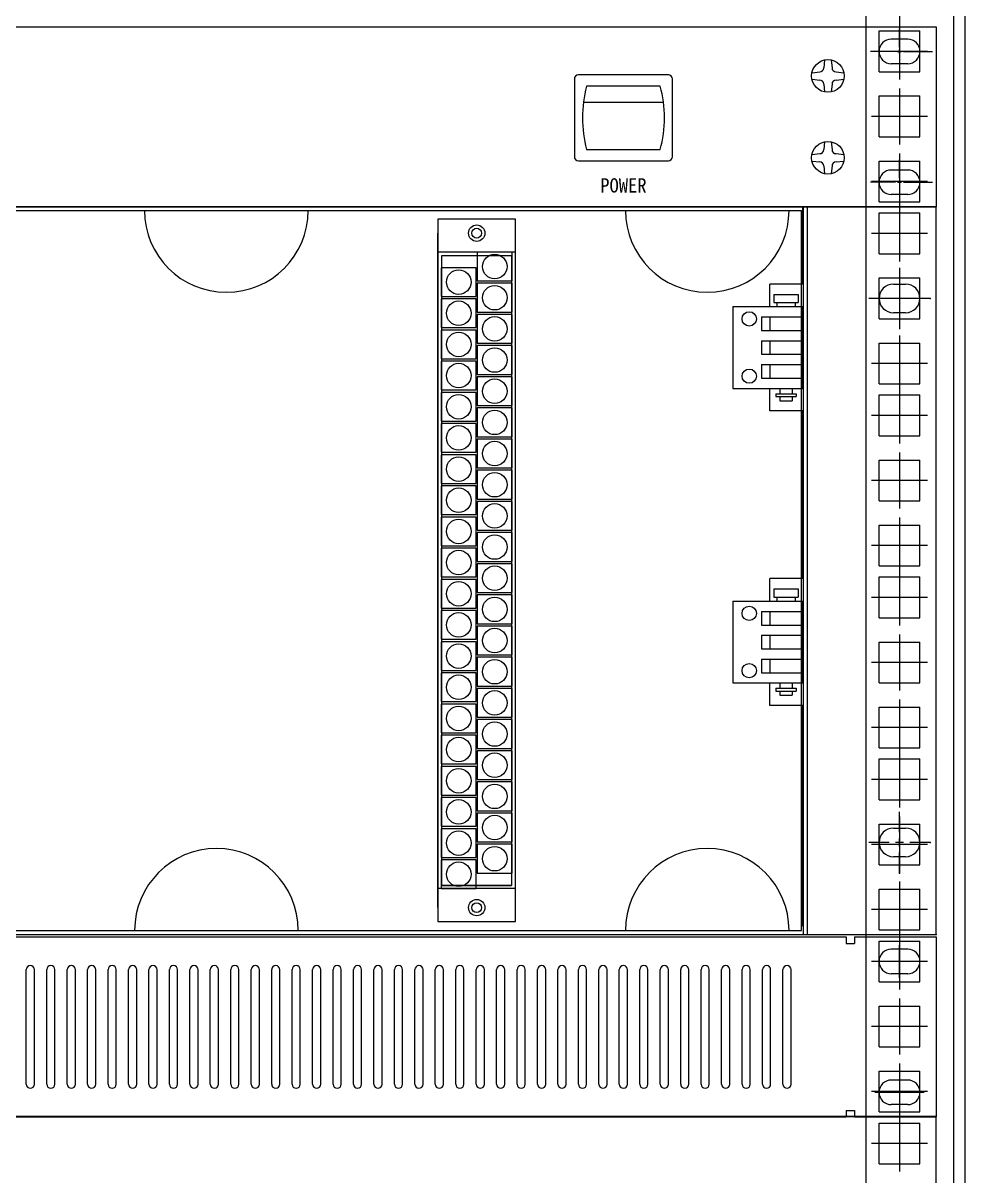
# Model space of a CAD drawing. Header units: millimetres. Extents: x 0 to 841, y 0 to 594.
# Drawn here: x 686.96 to 698.48, y 131.72 to 145.81 of the extents above; entities that cross this region are included whole.
import ezdxf
from ezdxf.enums import TextEntityAlignment as Align

# ---------------------------------------------------------------- set-up
doc = ezdxf.new("R2010")
doc.units = ezdxf.units.MM
doc.header["$LTSCALE"] = 10
doc.linetypes.add('H1', pattern=[4, 3, -1])
doc.layers.add('LINE05', color=2, linetype='Continuous')
doc.layers.add('LINE06', color=9, linetype='Continuous')
doc.styles.get("Standard").update_dxf_attribs({"font": 'GulimChe.ttf'})

msp = doc.modelspace()

# ---------------------------------------------------------------- linework, layer by layer
at = {"layer": 'LINE05'}
msp.add_line((698.478, 223.661), (698.478, 123.536), dxfattribs=at)
at = {"layer": 'LINE06'}
for p, q in [((697.271, 130.211), (697.271, 223.661)), ((698.341, 130.211), (698.341, 223.661)), ((697.678, 146.446), (697.678, 145.761)), ((673.978, 145.768), (698.128, 145.768)), ((697.678, 145.811), (697.678, 145.126)), ((697.678, 145.519), (697.678, 145.744)), ((698.128, 145.768), (698.128, 143.568)), ((697.428, 145.218), (697.428, 145.718)), ((697.428, 145.718), (697.928, 145.718)), ((697.778, 145.618), (697.578, 145.618)), ((697.928, 145.218), (697.928, 145.718)), ((697.628, 145.468), (697.323, 145.468)), ((698.02, 145.468), (697.336, 145.468)), ((697.653, 145.468), (697.703, 145.468)), ((697.678, 145.443), (697.678, 145.493)), ((697.728, 145.468), (698.08, 145.468)), ((696.763, 145.362), (696.753, 145.268)), ((696.843, 145.362), (696.853, 145.268)), ((697.778, 145.318), (697.578, 145.318)), ((697.678, 145.418), (697.678, 145.193)), ((694.853, 145.181), (693.753, 145.181)), ((696.609, 145.208), (696.703, 145.218)), ((696.903, 145.218), (696.997, 145.208)), ((697.428, 145.218), (697.928, 145.218)), ((693.703, 145.131), (693.703, 144.181)), ((694.753, 145.043), (693.853, 145.043)), ((694.903, 144.181), (694.903, 145.131)), ((696.609, 145.128), (696.703, 145.118)), ((696.753, 145.068), (696.763, 144.975)), ((696.853, 145.068), (696.843, 144.975)), ((696.903, 145.118), (696.997, 145.128)), ((697.428, 144.423), (697.428, 144.923)), ((697.428, 144.923), (697.928, 144.923)), ((697.678, 145.016), (697.678, 144.331)), ((697.928, 144.423), (697.928, 144.923)), ((694.792, 144.843), (693.815, 144.843)), ((698.02, 144.673), (697.336, 144.673)), ((696.763, 144.362), (696.753, 144.268)), ((696.843, 144.362), (696.853, 144.268)), ((697.428, 144.423), (697.928, 144.423)), ((693.853, 144.268), (694.753, 144.268)), ((696.609, 144.208), (696.703, 144.218)), ((696.903, 144.218), (696.997, 144.208)), ((697.678, 144.221), (697.678, 143.536)), ((693.753, 144.131), (694.853, 144.131)), ((696.609, 144.128), (696.703, 144.118)), ((696.753, 144.068), (696.763, 143.975)), ((696.853, 144.068), (696.843, 143.975)), ((696.903, 144.118), (696.997, 144.128)), ((697.428, 143.628), (697.428, 144.128)), ((697.428, 144.128), (697.928, 144.128)), ((697.678, 143.918), (697.678, 144.143)), ((697.928, 143.628), (697.928, 144.128)), ((697.778, 144.018), (697.578, 144.018)), ((697.628, 143.868), (697.323, 143.868)), ((698.02, 143.878), (697.336, 143.878)), ((697.653, 143.868), (697.703, 143.868)), ((697.678, 143.893), (697.678, 143.843)), ((697.678, 143.818), (697.678, 143.593)), ((697.728, 143.868), (698.08, 143.868)), ((697.428, 143.628), (697.928, 143.628)), ((697.778, 143.718), (697.578, 143.718)), ((673.978, 143.573), (698.128, 143.573)), ((673.978, 143.568), (698.128, 143.568)), ((675.628, 143.523), (696.478, 143.523)), ((696.478, 134.723), (696.478, 143.523)), ((696.491, 143.573), (696.491, 142.623)), ((697.428, 142.993), (697.428, 143.493)), ((697.428, 143.493), (697.928, 143.493)), ((697.678, 143.586), (697.678, 142.901)), ((697.928, 142.993), (697.928, 143.493)), ((692.035, 135.001), (692.035, 143.246)), ((692.985, 135.001), (692.985, 143.246)), ((698.02, 143.243), (697.336, 143.243)), ((692.985, 143.014), (692.035, 143.014)), ((692.085, 142.973), (692.935, 142.973)), ((697.428, 142.993), (697.928, 142.993)), ((697.678, 142.823), (697.678, 142.573)), ((697.678, 142.791), (697.678, 142.106)), ((692.516, 142.663), (692.504, 142.663)), ((697.428, 142.198), (697.428, 142.698)), ((697.428, 142.698), (697.928, 142.698)), ((697.928, 142.198), (697.928, 142.698)), ((696.491, 142.623), (696.091, 142.623)), ((696.141, 142.498), (696.141, 142.398)), ((696.141, 142.498), (696.441, 142.498)), ((696.441, 142.498), (696.441, 142.398)), ((697.678, 142.498), (697.678, 142.398)), ((695.641, 142.348), (696.491, 142.348)), ((695.641, 142.348), (695.641, 141.348)), ((696.141, 142.398), (696.441, 142.398)), ((696.178, 142.398), (696.178, 142.348)), ((696.403, 142.398), (696.403, 142.348)), ((696.491, 142.348), (696.491, 141.348)), ((697.428, 142.448), (697.303, 142.448)), ((698.02, 142.448), (697.336, 142.448)), ((697.553, 142.448), (697.428, 142.448)), ((697.728, 142.448), (697.628, 142.448)), ((698.053, 142.448), (697.803, 142.448)), ((695.991, 142.223), (695.991, 142.056)), ((695.991, 142.223), (696.491, 142.223)), ((696.091, 142.223), (696.091, 142.056)), ((697.678, 142.323), (697.678, 142.073)), ((697.428, 142.198), (697.928, 142.198)), ((695.991, 142.056), (696.491, 142.056)), ((695.991, 141.931), (695.991, 141.765)), ((695.991, 141.931), (696.491, 141.931)), ((696.091, 141.931), (696.091, 141.765)), ((697.678, 141.996), (697.678, 141.311)), ((697.428, 141.403), (697.428, 141.903)), ((697.428, 141.903), (697.928, 141.903)), ((697.928, 141.403), (697.928, 141.903)), ((695.991, 141.765), (696.491, 141.765)), ((698.02, 141.653), (697.336, 141.653)), ((695.991, 141.64), (696.491, 141.64)), ((695.991, 141.64), (695.991, 141.473)), ((696.091, 141.64), (696.091, 141.473)), ((695.991, 141.473), (696.491, 141.473)), ((697.428, 141.403), (697.928, 141.403)), ((697.678, 141.361), (697.678, 140.676)), ((695.641, 141.348), (696.491, 141.348)), ((696.166, 141.283), (696.166, 141.248)), ((696.166, 141.283), (696.416, 141.283)), ((696.166, 141.248), (696.416, 141.248)), ((696.216, 141.348), (696.216, 141.283)), ((696.216, 141.248), (696.216, 141.198)), ((696.366, 141.348), (696.366, 141.283)), ((696.366, 141.248), (696.366, 141.198)), ((696.416, 141.283), (696.416, 141.248)), ((697.428, 140.768), (697.428, 141.268)), ((697.428, 141.268), (697.928, 141.268)), ((697.928, 140.768), (697.928, 141.268)), ((696.216, 141.198), (696.366, 141.198)), ((696.491, 141.073), (696.091, 141.073)), ((696.491, 141.073), (696.491, 139.023)), ((698.02, 141.018), (697.336, 141.018)), ((697.428, 140.768), (697.928, 140.768)), ((697.678, 140.566), (697.678, 139.881)), ((697.428, 139.973), (697.428, 140.473)), ((697.428, 140.473), (697.928, 140.473)), ((697.928, 139.973), (697.928, 140.473)), ((698.02, 140.223), (697.336, 140.223)), ((697.428, 139.973), (697.928, 139.973)), ((697.428, 139.178), (697.428, 139.678)), ((697.428, 139.678), (697.928, 139.678)), ((697.678, 139.771), (697.678, 139.086)), ((697.928, 139.178), (697.928, 139.678)), ((698.02, 139.428), (697.336, 139.428)), ((697.428, 139.178), (697.928, 139.178)), ((697.678, 139.136), (697.678, 138.451)), ((696.491, 139.023), (696.091, 139.023)), ((697.428, 138.543), (697.428, 139.043)), ((697.428, 139.043), (697.928, 139.043)), ((697.928, 138.543), (697.928, 139.043)), ((696.141, 138.898), (696.141, 138.798)), ((696.141, 138.898), (696.441, 138.898)), ((696.441, 138.898), (696.441, 138.798)), ((695.641, 138.748), (696.491, 138.748)), ((695.641, 138.748), (695.641, 137.748)), ((696.141, 138.798), (696.441, 138.798)), ((696.178, 138.798), (696.178, 138.748)), ((696.403, 138.798), (696.403, 138.748)), ((696.491, 138.748), (696.491, 137.748)), ((698.02, 138.793), (697.336, 138.793)), ((695.991, 138.623), (695.991, 138.456)), ((695.991, 138.623), (696.491, 138.623)), ((696.091, 138.623), (696.091, 138.456)), ((697.428, 138.543), (697.928, 138.543)), ((695.991, 138.456), (696.491, 138.456)), ((695.991, 138.331), (695.991, 138.165)), ((695.991, 138.331), (696.491, 138.331)), ((696.091, 138.331), (696.091, 138.165)), ((697.678, 138.341), (697.678, 137.656)), ((695.991, 138.165), (696.491, 138.165)), ((697.428, 137.748), (697.428, 138.248)), ((697.428, 138.248), (697.928, 138.248)), ((697.928, 137.748), (697.928, 138.248)), ((695.991, 138.04), (695.991, 137.873)), ((695.991, 138.04), (696.491, 138.04)), ((696.091, 138.04), (696.091, 137.873)), ((698.02, 137.998), (697.336, 137.998)), ((695.991, 137.873), (696.491, 137.873)), ((695.641, 137.748), (696.491, 137.748)), ((696.216, 137.748), (696.216, 137.683)), ((696.366, 137.748), (696.366, 137.683)), ((697.428, 137.748), (697.928, 137.748)), ((696.166, 137.683), (696.166, 137.648)), ((696.166, 137.683), (696.416, 137.683)), ((696.166, 137.648), (696.416, 137.648)), ((696.216, 137.648), (696.216, 137.598)), ((696.216, 137.598), (696.366, 137.598)), ((696.366, 137.648), (696.366, 137.598)), ((696.416, 137.683), (696.416, 137.648)), ((696.491, 137.473), (696.091, 137.473)), ((696.491, 137.473), (696.491, 134.773)), ((697.428, 136.953), (697.428, 137.453)), ((697.428, 137.453), (697.928, 137.453)), ((697.678, 137.546), (697.678, 136.861)), ((697.928, 136.953), (697.928, 137.453)), ((698.02, 137.203), (697.336, 137.203)), ((697.428, 136.953), (697.928, 136.953)), ((697.678, 136.911), (697.678, 136.226)), ((697.428, 136.318), (697.428, 136.818)), ((697.428, 136.818), (697.928, 136.818)), ((697.928, 136.318), (697.928, 136.818)), ((698.02, 136.568), (697.336, 136.568)), ((697.428, 136.318), (697.928, 136.318)), ((697.678, 135.923), (697.678, 136.173)), ((697.428, 135.523), (697.428, 136.023)), ((697.428, 136.023), (697.928, 136.023)), ((697.678, 136.116), (697.678, 135.431)), ((697.928, 135.523), (697.928, 136.023)), ((697.428, 135.798), (697.303, 135.798)), ((698.02, 135.773), (697.336, 135.773)), ((697.553, 135.798), (697.428, 135.798)), ((697.728, 135.798), (697.628, 135.798)), ((697.678, 135.748), (697.678, 135.848)), ((698.053, 135.798), (697.803, 135.798)), ((697.678, 135.423), (697.678, 135.673)), ((697.428, 135.523), (697.928, 135.523)), ((697.678, 135.321), (697.678, 134.636)), ((692.985, 135.233), (692.035, 135.233)), ((692.085, 135.273), (692.935, 135.273)), ((697.428, 134.728), (697.428, 135.228)), ((697.428, 135.228), (697.928, 135.228)), ((697.928, 134.728), (697.928, 135.228)), ((698.02, 134.978), (697.336, 134.978)), ((673.978, 134.673), (698.128, 134.673)), ((675.078, 134.643), (697.028, 134.643)), ((675.628, 134.723), (696.478, 134.723)), ((697.028, 134.643), (697.028, 134.563)), ((697.128, 134.643), (697.128, 134.563)), ((697.128, 134.643), (698.128, 134.643)), ((697.428, 134.728), (697.928, 134.728)), ((697.428, 134.093), (697.428, 134.593)), ((697.428, 134.593), (697.928, 134.593)), ((697.678, 134.686), (697.678, 134.001)), ((697.928, 134.093), (697.928, 134.593)), ((698.128, 134.643), (698.128, 132.443)), ((697.028, 134.563), (697.128, 134.563)), ((697.778, 134.493), (697.578, 134.493)), ((697.678, 134.143), (697.678, 134.543)), ((698.02, 134.343), (697.336, 134.343)), ((697.978, 134.343), (697.378, 134.343)), ((687.003, 132.843), (687.003, 134.243)), ((687.103, 132.843), (687.103, 134.243)), ((687.253, 132.843), (687.253, 134.243)), ((687.353, 132.843), (687.353, 134.243)), ((687.503, 132.843), (687.503, 134.243)), ((687.603, 132.843), (687.603, 134.243)), ((687.753, 132.843), (687.753, 134.243)), ((687.853, 132.843), (687.853, 134.243)), ((688.003, 132.843), (688.003, 134.243)), ((688.103, 132.843), (688.103, 134.243)), ((688.253, 132.843), (688.253, 134.243)), ((688.353, 132.843), (688.353, 134.243)), ((688.503, 132.843), (688.503, 134.243)), ((688.603, 132.843), (688.603, 134.243)), ((688.753, 132.843), (688.753, 134.243)), ((688.853, 132.843), (688.853, 134.243)), ((689.003, 132.843), (689.003, 134.243)), ((689.103, 132.843), (689.103, 134.243)), ((689.253, 132.843), (689.253, 134.243)), ((689.353, 132.843), (689.353, 134.243)), ((689.503, 132.843), (689.503, 134.243)), ((689.603, 132.843), (689.603, 134.243)), ((689.753, 132.843), (689.753, 134.243)), ((689.853, 132.843), (689.853, 134.243)), ((690.003, 132.843), (690.003, 134.243)), ((690.103, 132.843), (690.103, 134.243)), ((690.253, 132.843), (690.253, 134.243)), ((690.353, 132.843), (690.353, 134.243)), ((690.503, 132.843), (690.503, 134.243)), ((690.603, 132.843), (690.603, 134.243)), ((690.753, 132.843), (690.753, 134.243)), ((690.853, 132.843), (690.853, 134.243)), ((691.003, 132.843), (691.003, 134.243)), ((691.103, 132.843), (691.103, 134.243)), ((691.253, 132.843), (691.253, 134.243)), ((691.353, 132.843), (691.353, 134.243)), ((691.503, 132.843), (691.503, 134.243)), ((691.603, 132.843), (691.603, 134.243)), ((691.753, 132.843), (691.753, 134.243)), ((691.853, 132.843), (691.853, 134.243)), ((692.003, 132.843), (692.003, 134.243)), ((692.103, 132.843), (692.103, 134.243)), ((692.253, 132.843), (692.253, 134.243)), ((692.353, 132.843), (692.353, 134.243)), ((692.503, 132.843), (692.503, 134.243)), ((692.603, 132.843), (692.603, 134.243)), ((692.753, 132.843), (692.753, 134.243)), ((692.853, 132.843), (692.853, 134.243)), ((693.003, 132.843), (693.003, 134.243)), ((693.103, 132.843), (693.103, 134.243)), ((693.253, 132.843), (693.253, 134.243)), ((693.353, 132.843), (693.353, 134.243)), ((693.503, 132.843), (693.503, 134.243)), ((693.603, 132.843), (693.603, 134.243)), ((693.753, 132.843), (693.753, 134.243)), ((693.853, 132.843), (693.853, 134.243)), ((694.003, 132.843), (694.003, 134.243)), ((694.103, 132.843), (694.103, 134.243)), ((694.253, 132.843), (694.253, 134.243)), ((694.353, 132.843), (694.353, 134.243)), ((694.503, 132.843), (694.503, 134.243)), ((694.603, 132.843), (694.603, 134.243)), ((694.753, 132.843), (694.753, 134.243)), ((694.853, 132.843), (694.853, 134.243)), ((695.003, 132.843), (695.003, 134.243)), ((695.103, 132.843), (695.103, 134.243)), ((695.253, 132.843), (695.253, 134.243)), ((695.353, 132.843), (695.353, 134.243)), ((695.503, 132.843), (695.503, 134.243)), ((695.603, 132.843), (695.603, 134.243)), ((695.753, 132.843), (695.753, 134.243)), ((695.853, 132.843), (695.853, 134.243)), ((696.003, 132.843), (696.003, 134.243)), ((696.103, 132.843), (696.103, 134.243)), ((696.253, 132.843), (696.253, 134.243)), ((696.353, 132.843), (696.353, 134.243)), ((697.778, 134.193), (697.578, 134.193)), ((697.428, 134.093), (697.928, 134.093)), ((697.678, 133.891), (697.678, 133.206)), ((697.428, 133.298), (697.428, 133.798)), ((697.428, 133.798), (697.928, 133.798)), ((697.928, 133.298), (697.928, 133.798)), ((698.02, 133.548), (697.336, 133.548)), ((697.428, 133.298), (697.928, 133.298)), ((697.678, 133.096), (697.678, 132.411)), ((697.428, 132.503), (697.428, 133.003)), ((697.428, 133.003), (697.928, 133.003)), ((697.678, 132.943), (697.678, 132.543)), ((697.928, 132.503), (697.928, 133.003)), ((697.778, 132.893), (697.578, 132.893)), ((698.02, 132.753), (697.336, 132.753)), ((697.978, 132.743), (697.378, 132.743)), ((697.028, 132.523), (697.028, 132.443)), ((697.028, 132.523), (697.128, 132.523)), ((697.128, 132.523), (697.128, 132.443)), ((697.428, 132.503), (697.928, 132.503)), ((697.778, 132.593), (697.578, 132.593)), ((698.128, 132.449), (673.978, 132.449)), ((673.978, 132.449), (698.128, 132.449)), ((675.078, 132.443), (697.028, 132.443)), ((697.128, 132.443), (698.128, 132.443)), ((697.428, 131.868), (697.428, 132.368)), ((697.428, 132.368), (697.928, 132.368)), ((697.678, 132.461), (697.678, 131.776)), ((697.928, 131.868), (697.928, 132.368)), ((698.128, 123.549), (698.128, 132.449)), ((698.02, 132.118), (697.336, 132.118)), ((697.428, 131.868), (697.928, 131.868))]:
    msp.add_line(p, q, dxfattribs=at)
at = {"layer": 'LINE06', "linetype": 'Continuous'}
for p, q in [((696.503, 134.674), (696.503, 143.573)), ((698.128, 134.673), (698.128, 143.573)), ((696.091, 142.348), (696.091, 142.623)), ((696.491, 142.623), (696.091, 142.623)), ((697.603, 142.623), (697.753, 142.623)), ((697.753, 142.273), (697.603, 142.273)), ((696.091, 141.073), (696.091, 141.348)), ((696.491, 141.073), (696.091, 141.073)), ((696.091, 138.748), (696.091, 139.023)), ((696.091, 137.473), (696.091, 137.748)), ((697.603, 135.973), (697.753, 135.973)), ((697.753, 135.623), (697.603, 135.623))]:
    msp.add_line(p, q, dxfattribs=at)
at = {"layer": 'LINE06', "linetype": 'H1'}
msp.add_line((696.553, 134.674), (696.553, 143.573), dxfattribs=at)
at = {"layer": 'LINE06'}
for points in [[(692.035, 134.831), (692.985, 134.831), (692.985, 143.416), (692.035, 143.416)], [(692.085, 142.973), (692.935, 142.973), (692.935, 135.273), (692.085, 135.273)], [(692.944, 142.663), (692.944, 143.014), (692.516, 143.014), (692.516, 142.663)], [(692.504, 142.472), (692.504, 142.823), (692.076, 142.823), (692.076, 142.472)], [(692.944, 142.282), (692.944, 142.633), (692.516, 142.633), (692.516, 142.282)], [(692.504, 142.091), (692.504, 142.442), (692.076, 142.442), (692.076, 142.091)], [(692.944, 141.901), (692.944, 142.252), (692.516, 142.252), (692.516, 141.901)], [(692.504, 141.71), (692.504, 142.061), (692.076, 142.061), (692.076, 141.71)], [(692.944, 141.52), (692.944, 141.871), (692.516, 141.871), (692.516, 141.52)], [(692.504, 141.329), (692.504, 141.68), (692.076, 141.68), (692.076, 141.329)], [(692.944, 141.139), (692.944, 141.49), (692.516, 141.49), (692.516, 141.139)], [(692.504, 140.948), (692.504, 141.299), (692.076, 141.299), (692.076, 140.948)], [(692.944, 140.758), (692.944, 141.109), (692.516, 141.109), (692.516, 140.758)], [(692.504, 140.567), (692.504, 140.918), (692.076, 140.918), (692.076, 140.567)], [(692.944, 140.377), (692.944, 140.728), (692.516, 140.728), (692.516, 140.377)], [(692.504, 140.186), (692.504, 140.537), (692.076, 140.537), (692.076, 140.186)], [(692.944, 139.996), (692.944, 140.347), (692.516, 140.347), (692.516, 139.996)], [(692.504, 139.805), (692.504, 140.156), (692.076, 140.156), (692.076, 139.805)], [(692.944, 139.615), (692.944, 139.966), (692.516, 139.966), (692.516, 139.615)], [(692.504, 139.424), (692.504, 139.775), (692.076, 139.775), (692.076, 139.424)], [(692.944, 139.234), (692.944, 139.585), (692.516, 139.585), (692.516, 139.234)], [(692.504, 139.043), (692.504, 139.394), (692.076, 139.394), (692.076, 139.043)], [(692.944, 138.853), (692.944, 139.204), (692.516, 139.204), (692.516, 138.853)], [(692.504, 138.662), (692.504, 139.013), (692.076, 139.013), (692.076, 138.662)], [(692.944, 138.472), (692.944, 138.823), (692.516, 138.823), (692.516, 138.472)], [(692.504, 138.281), (692.504, 138.632), (692.076, 138.632), (692.076, 138.281)], [(692.944, 138.091), (692.944, 138.442), (692.516, 138.442), (692.516, 138.091)], [(692.504, 137.9), (692.504, 138.251), (692.076, 138.251), (692.076, 137.9)], [(692.944, 137.71), (692.944, 138.061), (692.516, 138.061), (692.516, 137.71)], [(692.504, 137.519), (692.504, 137.87), (692.076, 137.87), (692.076, 137.519)], [(692.944, 137.329), (692.944, 137.68), (692.516, 137.68), (692.516, 137.329)], [(692.504, 137.138), (692.504, 137.489), (692.076, 137.489), (692.076, 137.138)], [(692.944, 136.948), (692.944, 137.299), (692.516, 137.299), (692.516, 136.948)], [(692.504, 136.757), (692.504, 137.108), (692.076, 137.108), (692.076, 136.757)], [(692.944, 136.567), (692.944, 136.918), (692.516, 136.918), (692.516, 136.567)], [(692.504, 136.376), (692.504, 136.727), (692.076, 136.727), (692.076, 136.376)], [(692.944, 136.186), (692.944, 136.537), (692.516, 136.537), (692.516, 136.186)], [(692.504, 135.995), (692.504, 136.346), (692.076, 136.346), (692.076, 135.995)], [(692.944, 135.805), (692.944, 136.156), (692.516, 136.156), (692.516, 135.805)], [(692.504, 135.614), (692.504, 135.965), (692.076, 135.965), (692.076, 135.614)], [(692.944, 135.424), (692.944, 135.775), (692.516, 135.775), (692.516, 135.424)], [(692.504, 135.233), (692.504, 135.584), (692.076, 135.584), (692.076, 135.233)]]:
    msp.add_lwpolyline(points, close=True, dxfattribs=at)
for centre, radius in [((696.803, 145.168), 0.2), ((696.803, 144.168), 0.2), ((692.51, 143.246), 0.1), ((692.51, 143.246), 0.06), ((692.73, 142.838), 0.15), ((692.29, 142.648), 0.15), ((692.73, 142.457), 0.15), ((692.29, 142.267), 0.15), ((692.73, 142.076), 0.15), ((695.841, 142.198), 0.0875), ((692.29, 141.886), 0.15), ((692.73, 141.695), 0.15), ((692.29, 141.505), 0.15), ((695.841, 141.498), 0.0875), ((692.73, 141.314), 0.15), ((692.29, 141.124), 0.15), ((692.73, 140.933), 0.15), ((692.29, 140.743), 0.15), ((692.73, 140.552), 0.15), ((692.29, 140.362), 0.15), ((692.73, 140.171), 0.15), ((692.29, 139.981), 0.15), ((692.73, 139.79), 0.15), ((692.29, 139.6), 0.15), ((692.73, 139.409), 0.15), ((692.29, 139.219), 0.15), ((692.73, 139.028), 0.15), ((692.29, 138.838), 0.15), ((692.73, 138.647), 0.15), ((695.841, 138.598), 0.0875), ((692.29, 138.457), 0.15), ((692.73, 138.266), 0.15), ((692.29, 138.076), 0.15), ((692.73, 137.885), 0.15), ((695.841, 137.898), 0.0875), ((692.29, 137.695), 0.15), ((692.73, 137.504), 0.15), ((692.29, 137.314), 0.15), ((692.73, 137.123), 0.15), ((692.29, 136.933), 0.15), ((692.73, 136.742), 0.15), ((692.29, 136.552), 0.15), ((692.73, 136.361), 0.15), ((692.29, 136.171), 0.15), ((692.73, 135.98), 0.15), ((692.29, 135.79), 0.15), ((692.73, 135.599), 0.15), ((692.29, 135.409), 0.15), ((692.51, 135.001), 0.1), ((692.51, 135.001), 0.06)]:
    msp.add_circle(centre, radius, dxfattribs=at)
for centre, radius, start, end in [((697.578, 145.468), 0.15, 90, 270), ((697.778, 145.468), 0.15, 270, 90), ((693.753, 145.131), 0.05, 90, 180), ((694.853, 145.131), 0.05, 0, 90), ((696.703, 145.268), 0.05, 270, 0), ((696.903, 145.268), 0.05, 180, 270), ((695.33, 144.656), 1.527, 165.2952, 194.7048), ((693.277, 144.656), 1.527, 345.2952, 14.7048), ((696.703, 145.068), 0.05, 0, 90), ((696.903, 145.068), 0.05, 90, 180), ((693.753, 144.181), 0.05, 180, 270), ((694.853, 144.181), 0.05, 270, 0), ((696.703, 144.268), 0.05, 270, 0), ((696.903, 144.268), 0.05, 180, 270), ((696.703, 144.068), 0.05, 0, 90), ((696.903, 144.068), 0.05, 90, 180), ((697.578, 143.868), 0.15, 90, 270), ((697.778, 143.868), 0.15, 270, 90), ((689.449, 143.523), 1, 180, 0), ((695.328, 143.523), 1, 180, 0), ((689.328, 134.723), 1, 0, 180), ((695.328, 134.723), 1, 0, 180), ((697.578, 134.343), 0.15, 90, 270), ((697.778, 134.343), 0.15, 270, 90), ((687.053, 134.243), 0.05, 0, 180), ((687.303, 134.243), 0.05, 0, 180), ((687.553, 134.243), 0.05, 0, 180), ((687.803, 134.243), 0.05, 0, 180), ((688.053, 134.243), 0.05, 0, 180), ((688.303, 134.243), 0.05, 0, 180), ((688.553, 134.243), 0.05, 0, 180), ((688.803, 134.243), 0.05, 0, 180), ((689.053, 134.243), 0.05, 0, 180), ((689.303, 134.243), 0.05, 0, 180), ((689.553, 134.243), 0.05, 0, 180), ((689.803, 134.243), 0.05, 0, 180), ((690.053, 134.243), 0.05, 0, 180), ((690.303, 134.243), 0.05, 0, 180), ((690.553, 134.243), 0.05, 0, 180), ((690.803, 134.243), 0.05, 0, 180), ((691.053, 134.243), 0.05, 0, 180), ((691.303, 134.243), 0.05, 0, 180), ((691.553, 134.243), 0.05, 0, 180), ((691.803, 134.243), 0.05, 0, 180), ((692.053, 134.243), 0.05, 0, 180), ((692.303, 134.243), 0.05, 0, 180), ((692.553, 134.243), 0.05, 0, 180), ((692.803, 134.243), 0.05, 0, 180), ((693.053, 134.243), 0.05, 0, 180), ((693.303, 134.243), 0.05, 0, 180), ((693.553, 134.243), 0.05, 0, 180), ((693.803, 134.243), 0.05, 0, 180), ((694.053, 134.243), 0.05, 0, 180), ((694.303, 134.243), 0.05, 0, 180), ((694.553, 134.243), 0.05, 0, 180), ((694.803, 134.243), 0.05, 0, 180), ((695.053, 134.243), 0.05, 0, 180), ((695.303, 134.243), 0.05, 0, 180), ((695.553, 134.243), 0.05, 0, 180), ((695.803, 134.243), 0.05, 0, 180), ((696.053, 134.243), 0.05, 0, 180), ((696.303, 134.243), 0.05, 0, 180), ((687.053, 132.843), 0.05, 180, 0), ((687.303, 132.843), 0.05, 180, 0), ((687.553, 132.843), 0.05, 180, 0), ((687.803, 132.843), 0.05, 180, 0), ((688.053, 132.843), 0.05, 180, 0), ((688.303, 132.843), 0.05, 180, 0), ((688.553, 132.843), 0.05, 180, 0), ((688.803, 132.843), 0.05, 180, 0), ((689.053, 132.843), 0.05, 180, 0), ((689.303, 132.843), 0.05, 180, 0), ((689.553, 132.843), 0.05, 180, 0), ((689.803, 132.843), 0.05, 180, 0), ((690.053, 132.843), 0.05, 180, 0), ((690.303, 132.843), 0.05, 180, 0), ((690.553, 132.843), 0.05, 180, 0), ((690.803, 132.843), 0.05, 180, 0), ((691.053, 132.843), 0.05, 180, 0), ((691.303, 132.843), 0.05, 180, 0), ((691.553, 132.843), 0.05, 180, 0), ((691.803, 132.843), 0.05, 180, 0), ((692.053, 132.843), 0.05, 180, 0), ((692.303, 132.843), 0.05, 180, 0), ((692.553, 132.843), 0.05, 180, 0), ((692.803, 132.843), 0.05, 180, 0), ((693.053, 132.843), 0.05, 180, 0), ((693.303, 132.843), 0.05, 180, 0), ((693.553, 132.843), 0.05, 180, 0), ((693.803, 132.843), 0.05, 180, 0), ((694.053, 132.843), 0.05, 180, 0), ((694.303, 132.843), 0.05, 180, 0), ((694.553, 132.843), 0.05, 180, 0), ((694.803, 132.843), 0.05, 180, 0), ((695.053, 132.843), 0.05, 180, 0), ((695.303, 132.843), 0.05, 180, 0), ((695.553, 132.843), 0.05, 180, 0), ((695.803, 132.843), 0.05, 180, 0), ((696.053, 132.843), 0.05, 180, 0), ((696.303, 132.843), 0.05, 180, 0), ((697.578, 132.743), 0.15, 90, 270), ((697.778, 132.743), 0.15, 270, 90)]:
    msp.add_arc(centre, radius, start, end, dxfattribs=at)
at = {"layer": 'LINE06', "linetype": 'Continuous'}
for centre, start, end in [((697.603, 142.448), 90, 270), ((697.753, 142.448), 270, 90), ((697.603, 135.798), 90, 270), ((697.753, 135.798), 270, 90)]:
    msp.add_arc(centre, 0.175, start, end, dxfattribs=at)
at = {"layer": 'LINE06', "linetype": 'ByBlock'}
for p in [(698.128, 143.573), (698.053, 142.448), (698.053, 135.798), (697.678, 135.423), (698.128, 134.674), (698.128, 134.674)]:
    msp.add_point(p, dxfattribs=at)

# ---------------------------------------------------------------- texts
at = {"layer": 'LINE06'}
msp.add_text('POWER', height=0.175, dxfattribs=at).set_placement((694.303, 143.83), align=Align.MIDDLE_CENTER)

doc.saveas('drawing.dxf')
